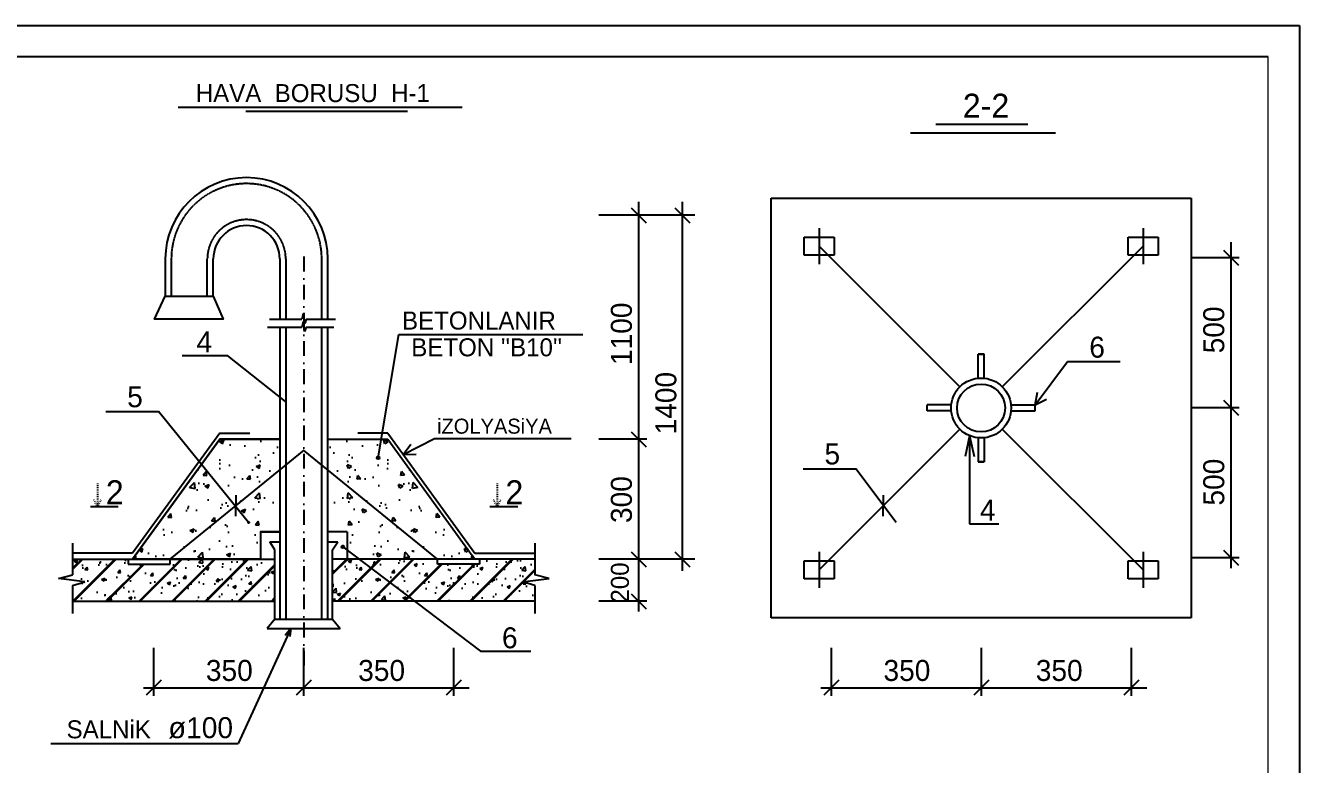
# Model space of a CAD drawing. Header units: millimetres. Extents: x 1177285 to 1225570, y -905119 to -683091.
# Drawn here: x 1204339 to 1225570, y -887617 to -875299 of the extents above; entities that cross this region are included whole.
import ezdxf

# ---------------------------------------------------------------- set-up
doc = ezdxf.new("R2010")
doc.units = ezdxf.units.MM
for name, pattern in [('ACAD_ISO02W100', [15, 12, -3]), ('ACAD_ISO03W100', [30, 12, -18]), ('Dot & Dashed', [469.194434, 246.944437, -123.472219, 0, -98.777778])]:
    doc.linetypes.add(name, pattern=pattern)
doc.styles.get("Standard").update_dxf_attribs({"font": 'a3ar(la).ttf'})

# ---------------------------------------------------------------- blocks, each defined once
blk = doc.blocks.new('_Oblique')
at = {"color": 0, "linetype": 'ByBlock', "lineweight": -2}
blk.add_line((-0.5, -0.5), (0.5, 0.5), dxfattribs=at)
blk = doc.blocks.new('ntnntyht')
at = {"color": 1, "lineweight": 25}
blk.add_line((1961564, -20955), (2003567, -20955), dxfattribs=at)
at = {"lineweight": 25}
blk.add_line((2003567, -20955), (2003567, -50629), dxfattribs=at)
at = {"color": 1, "lineweight": 25, "ltscale": 15}
blk.add_line((2003045, -21477), (1963653, -21477), dxfattribs=at)
at = {"lineweight": 5, "ltscale": 15}
blk.add_line((2003045, -50106), (2003045, -21477), dxfattribs=at)

msp = doc.modelspace()

# ---------------------------------------------------------------- hatches: boundary and pattern name
h = msp.add_hatch()
h.set_pattern_fill('AR-CONC', color=0, scale=4, style=0)
h.set_pattern_definition([(50, (1206124.1, -884194.5), (728.74, -63.76), [76.2, -838.2]), (355, (1206124.1, -884194.5), (-140.97, 764.23), [60.96, -670.56]), (100.45, (1206184.8, -884199.8), (587.77, 700.47), [64.76, -712.36]), (46.184, (1206124.1, -883991.3), (1084.32, -168.17), [114.3, -1257.3]), (96.636, (1206214.5, -884005.3), (949.6, 989.7), [97.14, -1068.54]), (351.184, (1206124.1, -883991.3), (949.6, 989.7), [91.44, -1005.84]), (21, (1206225.7, -884042.1), (606.46, -409.06), [76.2, -838.2]), (326, (1206225.7, -884042.1), (247.2, 736.75), [60.96, -670.56]), (71.451, (1206276.2, -884076.2), (853.67, 327.69), [64.76, -712.36]), (37.5, (1206124.1, -884194.48), (12.354, 338.22), [0, -662.432, 0, -680.72, 0, -673.1]), (7.5, (1206124.1, -884194.48), (267.28, 400.722), [0, -388.112, 0, -647.192, 0, -256.54]), (327.5, (1205897.52, -884194.48), (542.362, -22.915), [0, -254, 0, -792.48, 0, -1051.56]), (317.5, (1205795.9, -884194.5), (592.52, 101.706), [0, -330.2, 0, -526.29, 0, -746.76])])
h.paths.add_polyline_path([(1208576.329, -882707.477), (1208576.329, -882194.479), (1207576.329, -882194.479), (1207270.572, -882615.563), (1207835.501, -883310.63)])
h.paths.add_polyline_path([(1208254.404, -883737.606), (1208576.329, -883737.606), (1208576.329, -882707.477), (1207845.842, -883302.21), (1207845.523, -883322.961), (1207835.501, -883310.63), (1206749.904, -884194.479), (1208254.404, -884194.479)])
h.paths.add_polyline_path([(1207835.501, -883310.63), (1207270.572, -882615.563), (1206124.092, -884194.479), (1206749.904, -884194.479)])
h = msp.add_hatch()
h.set_pattern_fill('AR-CONC', color=0, scale=4, style=0)
h.set_pattern_definition([(130, (1211828.57, -884194.5), (-728.74, -63.76), [76.2, -838.2]), (185, (1211828.6, -884194.5), (140.97, 764.23), [60.96, -670.56]), (79.55, (1211767.84, -884199.8), (-587.77, 700.47), [64.76, -712.36]), (133.816, (1211828.6, -883991.3), (-1084.32, -168.17), [114.3, -1257.3]), (83.364, (1211738.2, -884005.3), (-949.6, 989.7), [97.14, -1068.54]), (188.816, (1211828.6, -883991.3), (-949.6, 989.7), [91.44, -1005.84]), (159, (1211726.97, -884042.1), (-606.46, -409.06), [76.2, -838.2]), (214, (1211727, -884042.1), (-247.2, 736.75), [60.96, -670.56]), (108.549, (1211676.4, -884076.2), (-853.67, 327.69), [64.76, -712.36]), (142.5, (1211828.57, -884194.48), (-12.354, 338.22), [0, -662.432, 0, -680.72, 0, -673.1]), (172.5, (1211828.57, -884194.48), (-267.28, 400.722), [0, -388.112, 0, -647.192, 0, -256.54]), (212.5, (1212055.13, -884194.48), (-542.362, -22.915), [0, -254, 0, -792.48, 0, -1051.56]), (222.5, (1212156.73, -884194.5), (-592.52, 101.706), [0, -330.2, 0, -526.29, 0, -746.76])])
h.paths.add_polyline_path([(1209376.329, -882707.477), (1209376.329, -882194.479), (1210376.329, -882194.479), (1210682.086, -882615.563), (1210117.157, -883310.63)])
h.paths.add_polyline_path([(1209698.253, -883737.606), (1209376.329, -883737.606), (1209376.329, -882707.477), (1210106.815, -883302.21), (1210107.134, -883322.961), (1210117.157, -883310.63), (1211202.753, -884194.479), (1209698.253, -884194.479)])
h.paths.add_polyline_path([(1210117.157, -883310.63), (1210682.086, -882615.563), (1211828.566, -884194.479), (1211202.753, -884194.479)])
for points in [[(1210237.257, -882504.906, 1), (1210192.726, -882504.906, 1)], [(1210204.992, -882504.906, 1), (1210224.992, -882504.906, 1)], [(1208046.901, -883583.032, 1), (1208066.901, -883583.032, 1)], [(1209650.33, -883991.272, 1), (1209605.798, -883991.272, 1)]]:
    msp.add_hatch(color=0).paths.add_polyline_path(points)
h = msp.add_hatch()
h.set_pattern_fill('JIS_LC_8', color=0, scale=50, style=0)
h.set_pattern_definition([(45, (575217.6, -843025), (-275.77164, 275.77164), []), (45, (575237.6, -843025), (-275.77164, 275.77164), [])])
h.paths.add_polyline_path([(1208496.329, -884194.479), (1206749.904, -884194.479), (1206749.904, -884275.667), (1206049.904, -884275.667), (1206049.904, -884194.479), (1205124.092, -884194.479), (1205124.092, -884455.579), (1204888.651, -884515.199), (1205329.06, -884574.407), (1205124.092, -884630.997), (1205124.092, -884894.479), (1208496.329, -884894.479)])
h.paths.add_polyline_path([(1212623.598, -884574.407), (1213064.006, -884515.199), (1212828.566, -884455.579), (1212828.566, -884194.479), (1211902.753, -884194.479), (1211902.753, -884275.667), (1211202.753, -884275.667), (1211202.753, -884194.479), (1209456.329, -884194.479), (1209456.329, -884894.479), (1212828.566, -884894.479), (1212828.566, -884630.997)])
h = msp.add_hatch()
h.set_pattern_fill('AR-CONC', color=0, scale=3, style=0)
h.set_pattern_definition([(50, (1204888.65, -884894.5), (546.554, -47.82), [57.15, -628.65]), (355, (1204888.65, -884894.5), (-105.73, 573.17), [45.72, -502.92]), (100.451, (1204934.2, -884898.46), (440.83, 525.35), [48.57, -534.27]), (46.184, (1204888.65, -884742.1), (813.24, -126.13), [85.72, -942.97]), (96.636, (1204956.4, -884752.6), (712.21, 742.28), [72.85, -801.4]), (351.184, (1204888.65, -884742.1), (712.21, 742.28), [68.58, -754.38]), (21, (1204964.85, -884780.2), (454.845, -306.797), [57.15, -628.65]), (326, (1204964.85, -884780.2), (185.41, 552.56), [45.72, -502.92]), (71.451, (1205002.75, -884805.75), (640.25, 245.77), [48.57, -534.27]), (37.5, (1204888.65, -884894.48), (9.266, 253.665), [0, -496.824, 0, -510.54, 0, -504.825]), (7.5, (1204888.65, -884894.48), (200.459, 300.542), [0, -291.084, 0, -485.394, 0, -192.405]), (327.5, (1204718.72, -884894.48), (406.772, -17.186), [0, -190.5, 0, -594.36, 0, -788.67]), (317.5, (1204642.52, -884894.48), (444.388, 76.28), [0, -247.65, 0, -394.716, 0, -560.07])])
h.paths.add_polyline_path([(1208496.329, -884194.479), (1206749.904, -884194.479), (1206749.904, -884275.667), (1206049.904, -884275.667), (1206049.904, -884194.479), (1205124.092, -884194.479), (1205124.092, -884455.579), (1204888.651, -884515.199), (1205329.06, -884574.407), (1205124.092, -884630.997), (1205124.092, -884894.479), (1208496.329, -884894.479)])
h = msp.add_hatch()
h.set_pattern_fill('AR-CONC', color=0, scale=3, style=0)
h.set_pattern_definition([(50, (1209456.33, -884894.5), (546.554, -47.82), [57.15, -628.65]), (355, (1209456.33, -884894.5), (-105.73, 573.17), [45.72, -502.92]), (100.451, (1209501.9, -884898.46), (440.83, 525.35), [48.57, -534.27]), (46.184, (1209456.3, -884742.1), (813.24, -126.13), [85.72, -942.97]), (96.636, (1209524.1, -884752.6), (712.21, 742.28), [72.85, -801.4]), (351.184, (1209456.3, -884742.1), (712.21, 742.28), [68.58, -754.38]), (21, (1209532.53, -884780.2), (454.845, -306.797), [57.15, -628.65]), (326, (1209532.53, -884780.2), (185.41, 552.56), [45.72, -502.92]), (71.451, (1209570.43, -884805.75), (640.25, 245.77), [48.57, -534.27]), (37.5, (1209456.33, -884894.48), (9.266, 253.665), [0, -496.824, 0, -510.54, 0, -504.825]), (7.5, (1209456.33, -884894.48), (200.459, 300.542), [0, -291.084, 0, -485.394, 0, -192.405]), (327.5, (1209286.4, -884894.48), (406.772, -17.186), [0, -190.5, 0, -594.36, 0, -788.67]), (317.5, (1209210.2, -884894.48), (444.388, 76.28), [0, -247.65, 0, -394.716, 0, -560.07])])
h.paths.add_polyline_path([(1209896.586, -884194.479), (1209456.329, -884194.479), (1209456.329, -884894.479), (1210821.582, -884894.479)])
h.paths.add_polyline_path([(1213064.006, -884515.199), (1212828.566, -884455.579), (1212828.566, -884194.479), (1211902.753, -884194.479), (1211902.753, -884275.667), (1211202.753, -884275.667), (1211202.753, -884194.479), (1209896.586, -884194.479), (1210821.582, -884894.479), (1212828.566, -884894.479), (1212828.566, -884630.997), (1212623.598, -884574.407)])

# ---------------------------------------------------------------- linework, layer by layer
at = {"color": 0}
for p, q in [((1211616.177, -876664.964), (1206883.585, -876664.964)), ((1210705.014, -876734.5), (1208009.491, -876734.5)), ((1219089.367, -877087.645), (1221501.69, -877087.645)), ((1215285.684, -884389.619), (1215285.684, -878236.242)), ((1216763.052, -878174.579), (1223763.052, -878174.579)), ((1216763.052, -885174.579), (1216763.052, -878174.579)), ((1223763.052, -878174.579), (1223763.052, -885174.579)), ((1217563.052, -878674.579), (1217563.052, -879274.579)), ((1222963.052, -878674.579), (1222963.052, -879274.579)), ((1217313.052, -879124.579), (1217313.052, -878824.579)), ((1217313.052, -878824.579), (1217713.052, -878824.579)), ((1217713.052, -878824.579), (1217813.052, -878824.579)), ((1217813.052, -878824.579), (1217813.052, -879124.579)), ((1222713.052, -879124.579), (1222713.052, -878824.579)), ((1222713.052, -878824.579), (1223113.052, -878824.579)), ((1223113.052, -878824.579), (1223213.052, -878824.579)), ((1223213.052, -878824.579), (1223213.052, -879124.579)), ((1217813.052, -879124.579), (1217313.052, -879124.579)), ((1217563.052, -878974.579), (1219909.499, -881321.026)), ((1222963.052, -878974.579), (1220616.606, -881321.026)), ((1223213.052, -879124.579), (1222713.052, -879124.579)), ((1206669.48, -879188.156), (1206669.48, -879810.635)), ((1207469.48, -879810.635), (1207469.48, -879188.156)), ((1208576.329, -879188.156), (1208576.329, -880194.479)), ((1209376.329, -880194.479), (1209376.329, -879188.156)), ((1208404.242, -880194.479), (1208946.418, -880194.479)), ((1208967.416, -880102.312), (1208946.418, -880194.479)), ((1208992.874, -880264.548), (1208967.416, -880102.312)), ((1209018.478, -880194.479), (1208992.874, -880264.548)), ((1209018.478, -880194.479), (1209505.399, -880194.479)), ((1208374.439, -880328.199), (1208943.903, -880328.199)), ((1208576.329, -880328.199), (1208576.329, -885194.479)), ((1208964.901, -880236.032), (1208943.903, -880328.199)), ((1208990.359, -880398.268), (1208964.901, -880236.032)), ((1209015.963, -880328.199), (1208990.359, -880398.268)), ((1209015.963, -880328.199), (1209475.596, -880328.199)), ((1209376.329, -885194.479), (1209376.329, -880328.199)), ((1210214.992, -882504.906), (1210561.515, -880451.413)), ((1210561.515, -880451.413), (1213624.428, -880451.413)), ((1207710.408, -880807.436), (1206951.041, -880807.436)), ((1208674.247, -881567.485), (1207710.408, -880807.436)), ((1220213.052, -881177.085), (1220213.052, -880774.579)), ((1220313.052, -880774.579), (1220213.052, -880774.579)), ((1220213.052, -881177.085), (1220213.052, -880774.579)), ((1220213.052, -880774.579), (1220313.052, -880774.579)), ((1220313.052, -881177.085), (1220313.052, -880774.579)), ((1220313.052, -881177.085), (1220313.052, -880774.579)), ((1221163.052, -881624.579), (1221703.527, -880902.017)), ((1221703.527, -880902.017), (1222582.429, -880902.017)), ((1221163.052, -881624.579), (1221203.064, -881412.908)), ((1219765.558, -881624.579), (1219363.052, -881624.579)), ((1219363.052, -881724.579), (1219363.052, -881624.579)), ((1220760.546, -881624.579), (1221163.052, -881624.579)), ((1221163.052, -881624.579), (1221354.802, -881526.408)), ((1221163.052, -881724.579), (1221163.052, -881624.579)), ((1205676.275, -881735.369), (1206555.177, -881735.369)), ((1208056.901, -883583.032), (1206555.177, -881735.369)), ((1219765.558, -881724.579), (1219363.052, -881724.579)), ((1220760.546, -881724.579), (1221163.052, -881724.579)), ((1207576.329, -882094.479), (1206124.793, -884094.482)), ((1207576.329, -882094.479), (1208076.329, -882094.479)), ((1210376.329, -882094.479), (1209876.329, -882094.479)), ((1210376.329, -882094.479), (1211827.864, -884094.482)), ((1219909.499, -882028.133), (1217563.052, -884374.579)), ((1220616.606, -882028.133), (1222963.052, -884374.579)), ((1207576.329, -882194.479), (1206124.092, -884194.479)), ((1208576.329, -882194.479), (1207576.329, -882194.479)), ((1209376.329, -882194.479), (1210376.329, -882194.479)), ((1210376.329, -882194.479), (1211828.566, -884194.479)), ((1210634.536, -882450.21), (1211154.987, -882180.882)), ((1210634.536, -882450.21), (1210760.877, -882278.14)), ((1220072.611, -882136.891), (1219998.626, -882482.907)), ((1220072.611, -882136.891), (1220072.611, -883606.487)), ((1220072.611, -882136.891), (1220146.597, -882482.907)), ((1220213.052, -882172.073), (1220213.052, -882574.579)), ((1220213.052, -882172.073), (1220213.052, -882574.579)), ((1220313.052, -882172.073), (1220313.052, -882574.579)), ((1220313.052, -882172.073), (1220313.052, -882574.579)), ((1206749.904, -884194.479), (1208981.381, -882377.699)), ((1211202.753, -884194.479), (1208971.277, -882377.699)), ((1210634.536, -882450.21), (1210847.962, -882446.433)), ((1217295.855, -882689.173), (1218174.757, -882689.173)), ((1218846.503, -883583.032), (1218174.757, -882689.173)), ((1220313.052, -882574.579), (1220213.052, -882574.579)), ((1220213.052, -882574.579), (1220313.052, -882574.579)), ((1205419.93, -883318.888), (1205883.869, -883318.888)), ((1212078.984, -883318.888), (1212542.923, -883318.888)), ((1220072.611, -883606.487), (1220557.732, -883606.487)), ((1208254.404, -883737.606), (1208576.329, -883737.606)), ((1208254.404, -883737.606), (1208254.404, -884194.479)), ((1209698.253, -883737.606), (1209376.329, -883737.606)), ((1209698.253, -883737.606), (1209698.253, -884194.479)), ((1208496.329, -884036.22), (1208409.66, -883903.437)), ((1208409.66, -883903.437), (1208576.329, -883903.437)), ((1208496.329, -885194.479), (1208496.329, -884036.22)), ((1209376.329, -883903.437), (1209542.997, -883903.437)), ((1209456.329, -884036.22), (1209542.997, -883903.437)), ((1209456.329, -885194.479), (1209456.329, -884036.22)), ((1209628.064, -883991.272), (1211919.771, -885725.545)), ((1206124.793, -884094.482), (1205124.092, -884094.482)), ((1205124.092, -884194.479), (1208496.329, -884194.479)), ((1206049.904, -884194.479), (1206049.904, -884195.667)), ((1206049.904, -884195.667), (1206049.904, -884275.667)), ((1206749.904, -884275.667), (1206749.904, -884194.479)), ((1212828.566, -884194.479), (1209456.329, -884194.479)), ((1211202.753, -884275.667), (1211202.753, -884194.479)), ((1211827.864, -884094.482), (1212828.566, -884094.482)), ((1211902.753, -884194.479), (1211902.753, -884195.667)), ((1211902.753, -884195.667), (1211902.753, -884275.667)), ((1217313.052, -884524.579), (1217313.052, -884224.579)), ((1217313.052, -884224.579), (1217713.052, -884224.579)), ((1217563.052, -884074.579), (1217563.052, -884674.579)), ((1217713.052, -884224.579), (1217813.052, -884224.579)), ((1217813.052, -884224.579), (1217813.052, -884524.579)), ((1222713.052, -884524.579), (1222713.052, -884224.579)), ((1222713.052, -884224.579), (1223113.052, -884224.579)), ((1222963.052, -884074.579), (1222963.052, -884674.579)), ((1223113.052, -884224.579), (1223213.052, -884224.579)), ((1223213.052, -884224.579), (1223213.052, -884524.579)), ((1206049.904, -884275.667), (1206749.904, -884275.667)), ((1211902.753, -884275.667), (1211202.753, -884275.667)), ((1217813.052, -884524.579), (1217313.052, -884524.579)), ((1223213.052, -884524.579), (1222713.052, -884524.579)), ((1205124.092, -884894.479), (1208496.329, -884894.479)), ((1212828.566, -884894.479), (1209456.329, -884894.479)), ((1208496.329, -885194.479), (1208368.025, -885347.9)), ((1208496.329, -885194.479), (1209456.329, -885194.479)), ((1209456.329, -885194.479), (1209584.633, -885347.9)), ((1223763.052, -885174.579), (1216763.052, -885174.579)), ((1208762.907, -885347.873), (1207883.116, -887269.231)), ((1208368.025, -885347.9), (1209584.633, -885347.9)), ((1208762.907, -885347.873), (1208668.186, -885464.748)), ((1208762.907, -885347.873), (1208741.847, -885481.849)), ((1211919.771, -885725.545), (1212760.146, -885725.545)), ((1204761.251, -887269.231), (1207883.116, -887269.231))]:
    msp.add_line(p, q, dxfattribs=at)
at = {"color": 0, "lineweight": 25}
for p, q in [((1219510.693, -876942.849), (1221040.845, -876942.849)), ((1214558.81, -885067.011), (1214558.81, -878236.242)), ((1215492.343, -878462.738), (1213891.989, -878462.738)), ((1224429.873, -884342.247), (1224429.873, -878912.678)), ((1224562.448, -879169.45), (1223763.052, -879169.45)), ((1224562.448, -881669.715), (1223763.052, -881669.715)), ((1211154.987, -882180.882), (1213433.13, -882180.882)), ((1214691.385, -882194.479), (1213891.989, -882194.479)), ((1205124.092, -883928.859), (1205124.092, -884455.579)), ((1212828.566, -883928.859), (1212828.566, -884455.579)), ((1215492.343, -884194.479), (1213891.989, -884194.479)), ((1224562.448, -884169.715), (1223763.052, -884169.715)), ((1204888.651, -884515.199), (1205124.092, -884455.579)), ((1213064.006, -884515.199), (1212828.566, -884455.579)), ((1205329.06, -884574.407), (1204888.651, -884515.199)), ((1205124.092, -884630.997), (1205329.06, -884574.407)), ((1205124.092, -884630.997), (1205124.092, -885101.302)), ((1212623.598, -884574.407), (1213064.006, -884515.199)), ((1212828.566, -884630.997), (1212623.598, -884574.407)), ((1212828.566, -884630.997), (1212828.566, -885101.302)), ((1214691.385, -884894.479), (1213891.989, -884894.479)), ((1206476.329, -886471.26), (1206476.329, -885671.864)), ((1208976.329, -886471.26), (1208976.329, -885671.864)), ((1211476.594, -886471.26), (1211476.594, -885671.864)), ((1217767.916, -886471.26), (1217767.916, -885671.864)), ((1220267.916, -886471.26), (1220267.916, -885671.864)), ((1222768.181, -886471.26), (1222768.181, -885671.864)), ((1206303.797, -886338.685), (1211733.366, -886338.685)), ((1217595.384, -886338.685), (1223024.953, -886338.685))]:
    msp.add_line(p, q, dxfattribs=at)
at = {"color": 0, "linetype": 'Dot & Dashed'}
msp.add_line((1208976.329, -879150.816), (1208976.329, -886071.562), dxfattribs=at)
at = {"color": 0, "linetype": 'ACAD_ISO02W100'}
for p, q in [((1206769.48, -879188.156), (1206769.48, -879810.635)), ((1207369.48, -879810.635), (1207369.48, -879188.156)), ((1208676.329, -879188.156), (1208676.329, -880194.479)), ((1209276.329, -880194.479), (1209276.329, -879188.156)), ((1208676.329, -880328.199), (1208676.329, -885194.479)), ((1209276.329, -885194.479), (1209276.329, -880328.199))]:
    msp.add_line(p, q, dxfattribs=at)
at = {"color": 0, "linetype": 'ACAD_ISO03W100', "lineweight": 25}
for p, q in [((1205540.933, -882931.202), (1205540.933, -883318.888)), ((1212199.988, -882931.202), (1212199.988, -883318.888)), ((1205540.933, -883318.888), (1205479.663, -883203.915)), ((1205540.933, -883318.888), (1205602.203, -883203.915)), ((1212199.988, -883318.888), (1212138.718, -883203.915)), ((1212199.988, -883318.888), (1212261.258, -883203.915))]:
    msp.add_line(p, q, dxfattribs=at)
at = {"ltscale": 15}
msp.add_lwpolyline([(1206669.48, -879810.635), (1207469.48, -879810.635), (1207632.038, -880194.479), (1206489.565, -880194.479)], close=True, dxfattribs=at)
at = {"color": 0}
msp.add_lwpolyline([(1206124.092, -884194.479), (1207576.329, -882194.479), (1208576.329, -882194.479), (1208576.329, -883737.606), (1208254.404, -883737.606), (1208254.404, -884194.479), (1206124.092, -884194.479)], dxfattribs=at)
for centre, radius in [((1220263.052, -881674.579), 500), ((1220263.052, -881674.579), 400), ((1210214.992, -882504.906), 22.266), ((1210214.992, -882504.906), 10), ((1208056.901, -883583.032), 10), ((1209628.064, -883991.272), 22.266)]:
    msp.add_circle(centre, radius, dxfattribs=at)
for radius in [1353.424, 553.424]:
    msp.add_arc((1208022.904, -879188.156), radius, 0, 180, dxfattribs=at)
at = {"color": 0, "linetype": 'ACAD_ISO02W100'}
for radius in [1253.424, 653.424]:
    msp.add_arc((1208022.904, -879188.156), radius, 0, 180, dxfattribs=at)

# ---------------------------------------------------------------- block references
at = {"color": 3, "xscale": 1.004925508461463, "yscale": 1.004925508461463, "zscale": 1.004925508461463}
msp.add_blockref('ntnntyht', (-787866.274, -854240.805), dxfattribs=at)
at = {"color": 0, "lineweight": 25, "ltscale": 0.5}
for p, xscale, yscale, zscale, rotation in [((1214558.81, -878462.738), 250, 250, 250, 270), ((1215285.684, -878462.738), 250, 250, 250, 270), ((1224429.873, -879169.45), 250, 250, 250, 270), ((1224429.873, -881669.715), 250, 250, 250, 270), ((1214558.81, -882194.479), 250, 250, 250, 270), ((1207845.842, -883302.187), 250.000000000245, 250.000000000245, 250.000000000245, 44.11859600335721), ((1218635.444, -883302.187), 250.000000000245, 250.000000000245, 250.000000000245, 44.11859600335721), ((1214558.81, -884194.479), 250, 250, 250, 270), ((1215285.684, -884194.479), 250, 250, 250, 270), ((1224429.873, -884169.715), 250, 250, 250, 270), ((1214558.81, -884894.479), 250, 250, 250, 270), ((1206476.329, -886338.685), 250, 250, 250, 180), ((1208976.329, -886338.685), 250, 250, 250, 180), ((1211476.594, -886338.685), 250, 250, 250, 180), ((1217767.916, -886338.685), 250, 250, 250, 180), ((1220267.916, -886338.685), 250, 250, 250, 180), ((1222768.181, -886338.685), 250, 250, 250, 180)]:
    msp.add_blockref('_Oblique', p, dxfattribs=dict(at, xscale=xscale, yscale=yscale, zscale=zscale, rotation=rotation))

# ---------------------------------------------------------------- texts
at = {"color": 0, "lineweight": 25, "ltscale": 0.5, "attachment_point": 1}
for s, insert, char_height, width in [('HAVA  BORUSU  H-1', (1207176.952, -876275.781), 300, 5809.58349), ('SALNiK', (1205024.244, -886880.355), 300, 2911.89941), ('{\\fArial|b0|i0|c204|p0;ø}100', (1206717.749, -886827.838), 350, 4843.73777)]:
    msp.add_mtext(s, dxfattribs=dict(at, insert=insert, char_height=char_height, width=width))
at = {"color": 0, "lineweight": 25, "width": 3304.78713}
for s, insert, char_height, attachment_point in [('2-2', (1219959.335, -876435.631), 400, 1), ('2', (1205678.204, -882879.428), 400, 1), ('2', (1212337.258, -882879.428), 400, 1), ('\\pxt0.04;350', (1208126.294, -885874.097), 350, 3), ('\\pxt0.04;350', (1210664.185, -885874.097), 350, 3), ('\\pxt0.04;350', (1219417.881, -885874.097), 350, 3), ('\\pxt0.04;350', (1221955.772, -885874.097), 350, 3)]:
    msp.add_mtext(s, dxfattribs=dict(at, insert=insert, char_height=char_height, attachment_point=attachment_point))
at = {"color": 0, "lineweight": 25, "width": 3304.78713, "attachment_point": 3, "rotation": 90}
for s, insert, char_height in [('\\pxt0.04;1100', (1214094.223, -879916.972), 350), ('\\pt14;500', (1223965.286, -879981.859), 350), ('\\pxt0.04;1400', (1214835.231, -881073.398), 350), ('\\pt14;500', (1223965.286, -882519.75), 350), ('\\pt14;300', (1214094.223, -882810.642), 350), ('\\pxt0.04;200', (1214094.223, -884248.599), 300)]:
    msp.add_mtext(s, dxfattribs=dict(at, insert=insert, char_height=char_height))
at = {"color": 0, "ltscale": 0.5, "attachment_point": 1}
for s, insert, char_height in [('BETONLANIR', (1210613.875, -880067.214), 300), ("BETON ''B10''", (1210767.704, -880512.916), 300), ('iZOLYASiYA', (1211197.887, -881852.448), 250)]:
    msp.add_mtext(s, dxfattribs=dict(at, insert=insert, char_height=char_height))
at = {"color": 0, "linetype": 'ACAD_ISO03W100', "lineweight": 25, "ltscale": 0.5, "char_height": 300, "width": 5218.04363, "attachment_point": 1}
for s, insert in [('{\\H1.167x;4} ', (1207188.798, -880398.332)), ('{\\H1.167x;6} ', (1222066.231, -880485.254)), ('{\\H1.167x;5} ', (1206033.987, -881311.583)), ('{\\H1.167x;5} ', (1217653.567, -882265.387)), ('{\\H1.167x;4} ', (1220244.956, -883200.185)), ('{\\H1.167x;6} ', (1212279.364, -885329.626))]:
    msp.add_mtext(s, dxfattribs=dict(at, insert=insert))

doc.saveas('drawing.dxf')
